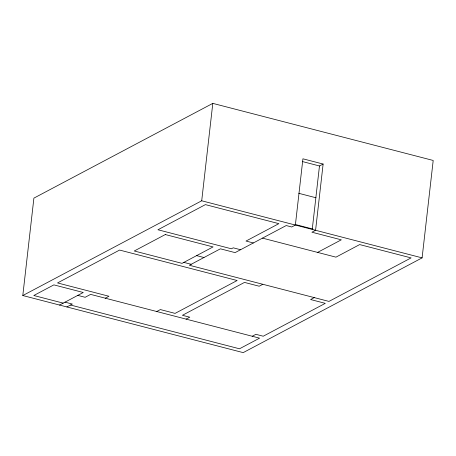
<?xml version="1.0" encoding="UTF-8"?>
<svg xmlns="http://www.w3.org/2000/svg" width="456" height="456" viewBox="0 0 456 456"><rect width="100%" height="100%" fill="white"/><g stroke="black" fill="none" stroke-linecap="round" stroke-linejoin="round"><path stroke-width="0.68" d="M22.8 295.539L33.898 198.126L212.804 103.375L433.2 160.461L422.102 257.874L243.196 352.625L22.8 295.539L201.706 200.788L422.102 257.874M201.706 200.788L212.804 103.375M312.246 229.396L319.474 165.973L323.127 164.04L315.58 230.28L311.927 232.212L341.31 239.827L317.581 252.396M59.531 305.053L83.266 292.484L53.876 284.875L33.795 295.505L63.184 303.12M66.878 306.956L72.356 304.055L65.008 302.151M105.302 298.19L108.956 296.257L57.53 282.937L119.597 250.065L237.143 280.514L175.075 313.386L160.381 309.578L156.727 311.511M186.116 319.126L189.764 317.194L182.423 315.29L244.49 282.412L259.185 286.22L262.833 284.287M314.258 297.608L310.61 299.541L325.299 303.348L263.232 336.22L255.884 334.316L252.236 336.249M323.127 164.04L302.921 158.808L295.374 225.047L291.726 226.98L286.214 225.555L235.096 252.624L220.402 248.822L189.371 265.255L328.953 301.41L411.101 257.902L359.676 244.581L335.947 257.155L262.479 238.123M302.636 161.612L319.474 165.973M298.794 193.315L315.985 197.767M295.066 224.443L312.89 229.06M253.354 242.957L246.006 241.053L278.867 223.651L205.405 204.624L157.936 229.761L231.403 248.788L233.227 247.825L240.574 249.728M196.627 255.622L203.975 257.52M183.848 262.388L191.195 264.292M77.788 295.385L85.135 297.289L90.613 294.388L259.578 338.152L239.497 348.789L70.532 305.024M165.306 234.549L134.269 250.988L182.024 263.357L213.06 246.918L165.306 234.549"/></g></svg>
